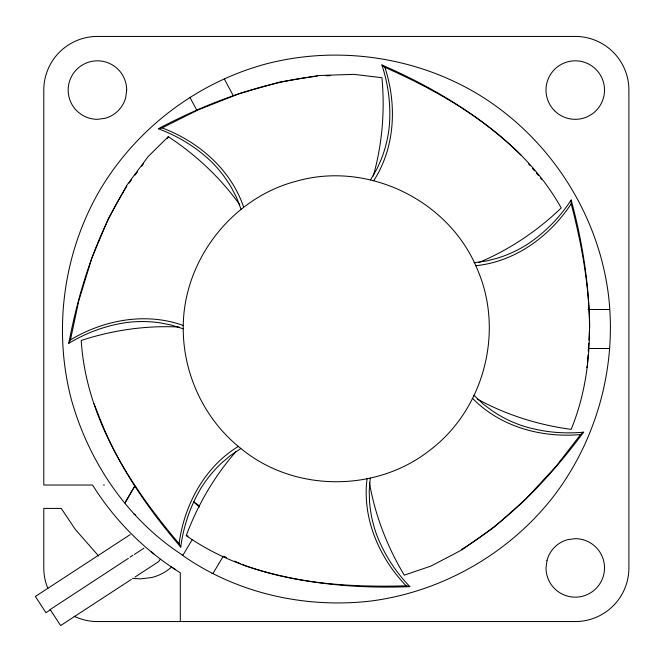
<?xml version="1.0" encoding="UTF-8"?>
<svg xmlns="http://www.w3.org/2000/svg" width="662" height="662" viewBox="0 0 662 662"><rect width="100%" height="100%" fill="white"/><g stroke="black" fill="none" stroke-linecap="round" stroke-linejoin="round"><path stroke-width="0.99" d="M588.245 351.042L588.708 343.098M588.874 340.119L589.395 331.182M589.503 329.196L589.677 326.209C588.907 283.535 582.328 241.191 571.174 200.015C559.63 217.632 544.619 232.999 526.985 244.559A123.637 121.386 0 0 1 497.534 258.139L487 260.878L474.033 262.773M587.533 362.817L588.013 354.973M367.071 478.651C362.006 518.139 379.069 557.569 406.112 585.787L409.828 586.64C395.222 571.455 383.588 553.399 376.239 533.638A123.637 121.386 -77.1 0 1 369.553 501.912L369.222 491.03L370.265 478.014M99.821 418.417C118.233 466.023 147.767 508.433 180.726 547.085C183.49 526.199 190.35 505.842 201.223 487.778A123.637 121.386 -25.7 0 1 221.861 462.771L230.161 455.729L240.885 448.48C204.798 420.072 183.357 374.824 183.242 328.989M180.726 547.085L179.079 543.651C184.276 504.924 204.442 467.024 238.452 446.353M586.88 367.667L587.235 365.747M241.092 448.662C293.936 492.214 375.776 492.702 429.547 450.458C483.574 409.943 504.328 332.498 477.798 270.402C450.342 201.025 368.469 160.651 296.717 181.107C231.377 197.847 182.563 261.333 183.25 328.791L171.053 324.992L160.378 322.89A123.637 121.386 25.7 0 0 127.948 322.353C107.054 325.108 86.854 332.448 68.807 343.305L70.462 339.871L78.803 300.689L91.894 257.948L108.105 219.081L126.93 185.186L132.574 177.441L148.28 156.414L168.314 136.678C195.985 154.834 220.479 177.83 239.785 204.748M68.807 343.305C79.241 288.227 96.809 233.893 126.823 186.237M373.277 176.034C382.288 144.159 384.994 110.67 381.941 77.719L354.013 74.359L327.781 75.195L318.207 75.609L279.976 82.014L239.478 93.574L197.897 109.991L162.066 127.898L158.35 128.751C178.095 136.091 196.415 147.303 211.608 161.925A123.637 121.386 77.1 0 1 231.402 187.611L236.417 197.268L241.092 209.324M406.112 585.787C330.686 588.187 249.657 580.086 186.245 535.608C197.69 504.866 214.447 476.094 236.127 451.434M167.486 138.399L168.314 136.678M171.541 566.912L171.177 567.367A46.332 46.332 0 0 1 151.639 577.537L140.634 578.861L132.474 578.406M192.303 539.497L182.861 555.302C127.923 519.993 89.056 462.432 71.471 399.964C53.101 330.379 63.113 254.34 98.861 191.881C135.081 129.694 195.927 82.998 265.371 64.115C334.955 45.744 410.994 55.757 473.454 91.513C546.216 133.575 597.198 209.879 608.221 293.2C617.348 364.588 597.496 438.674 553.904 495.929C509.872 552.861 443.457 591.207 372.135 600.873C306.076 608.916 236.748 593.582 182.133 555.046M223.127 556.469L213.073 573.3L211.964 573.631M370.447 180.006L377.026 168.736L381.453 158.789A123.637 121.386 -51.4 0 0 389.19 127.303C391.151 106.309 388.495 84.993 381.924 64.975C432.774 87.086 481.084 116.065 520.862 155.016M373.707 180.66L374.129 180.056C395.305 146.716 396.935 104.24 384.903 67.359L381.924 64.975M571.174 200.015L571.174 203.83C549.7 236.458 515.086 261.846 475.49 265.727M129.131 183.076L131.44 179.915M153.89 553.895L151.433 551.744M160.345 559.241L158.524 561.699L135.015 577.032M135.056 175.082L137.464 171.855M141.676 166.22L143.489 163.804M473.967 395.346L483.533 404.317L492.238 410.837A123.637 121.386 51.4 0 0 521.217 425.393C541.251 431.98 562.626 434.131 583.594 432.178L580.615 434.553L556.105 466.238L525.76 499.065L494.291 527.06L462.622 549.419L454.182 553.945L430.904 566.084L404.292 575.17C387.237 546.804 375.155 515.458 369.437 482.83M583.594 432.178C549.874 477.716 510.063 519.728 461.455 549.443M134.403 554.417L143.935 548.186M130.207 534.606L35.367 596.47L45.959 612.714L50.362 609.843M130 557.147L132.946 555.228M50.171 609.545L128.378 558.347M131.39 579.399L60.623 625.565L50.105 609.445M70.462 339.871C103.744 319.928 145.524 312.075 182.729 325.299L183.465 325.596M158.35 128.751C207.909 102.569 261.349 82.419 317.321 76.171M478.965 262.5C509.5 249.665 537.37 230.906 561.227 207.967C523.394 140.377 453.909 97.918 384.903 67.359M580.615 434.553C541.698 438.103 500.232 426.866 472.519 398.284M326.151 75.807L330.173 75.683M409.828 586.64C354.427 588.783 298.33 583.636 245.585 565.803M587.988 309.493L609.288 309.493M588.65 348.493L609.288 348.493M103.495 485.023L104.348 485.023M179.005 327.02C145.921 325.332 112.672 330.148 81.219 340.458C85.986 417.772 130.166 486.173 179.079 543.651M186.245 535.608L188.099 536.03M162.066 127.898C198.401 141.486 230.599 169.249 243.459 206.585L243.641 207.198M237.501 562.319L240.198 563.486M241.994 564.256L244.683 565.414M223.723 556.221L226.487 557.445M234.762 561.119L236.599 561.93M477.252 399.037C506.322 414.909 538.372 425.004 571.174 429.357C600.434 357.637 590.305 276.832 571.174 203.83M133.757 513.902L135.437 514.912M171.466 566.879L175.256 569.411M193.858 501.887L199.386 505.975M193.527 501.862L199.452 507.018M98.638 556.014L75.245 529.343L61.276 508.424L43.791 508.424L43.791 567.913A53.639 53.639 0 0 0 47.871 588.435M528.582 163.928L529.89 165.467M532.496 168.529L534.449 170.829M536.402 173.13L538.355 175.43M540.308 177.73L541.615 179.261M224.385 79.109L233.148 95.436M190.068 97.637L196.879 110.331M99.449 417.515L94.095 403.795M180.312 621.552L180.312 572.787C144.937 550.701 114.634 520.398 92.548 485.023L43.791 485.023L43.791 90.073A53.639 53.639 0 0 1 97.422 36.435L575.261 36.435A53.639 53.639 0 0 1 628.9 90.073L628.9 567.913A53.639 53.639 0 0 1 575.261 621.552L97.422 621.552A53.639 53.639 0 0 1 74.152 616.239M126.682 90.073L125.681 97.645A29.252 29.252 0 0 1 104.993 118.332L97.422 119.325A29.252 29.252 0 0 1 68.169 90.073A29.252 29.252 0 0 1 97.422 60.821A29.252 29.252 0 0 1 126.682 90.073M547.002 560.342L546.009 567.913A29.252 29.252 0 0 0 575.261 597.165A29.252 29.252 0 0 0 604.522 567.913A29.252 29.252 0 0 0 575.261 538.661L567.69 539.654A29.252 29.252 0 0 0 547.002 560.342M134.767 486.073L124.953 502.954L134.783 486.09M554.582 110.761A29.252 29.252 0 0 0 603.521 97.645A29.252 29.252 0 0 0 567.69 61.814A29.252 29.252 0 0 0 554.582 110.761"/></g></svg>
